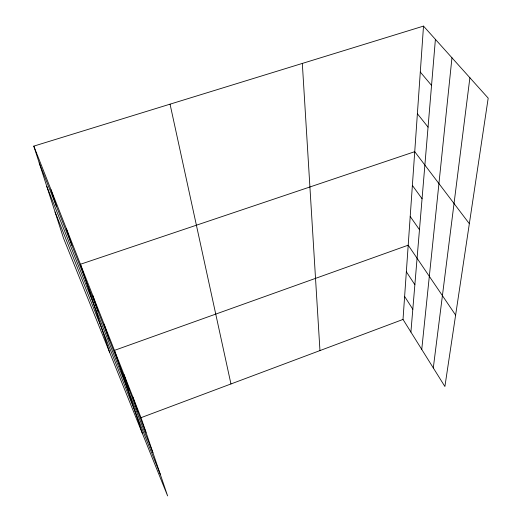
<?xml version="1.0" encoding="UTF-8"?>
<svg xmlns="http://www.w3.org/2000/svg" width="522" height="522" viewBox="0 0 522 522"><rect width="100%" height="100%" fill="white"/><g stroke="black" fill="none" stroke-linecap="round" stroke-linejoin="round"><path stroke-width="0.78" d="M423.505 26.1L488.194 98.136L444.901 386.508L403.017 319.438L423.505 26.1L33.806 146.127L63.527 238.228L167.614 495.9L141.025 417.678L33.806 146.127M410.905 332.07L435.4 39.339M421.75 349.433L451.961 57.785M433.299 367.932L469.891 77.752M141.025 417.678L403.017 319.438M420.295 72.049L431.544 85.412M417.385 113.724L428.053 127.12M469.343 223.697L414.736 151.68L80.447 264.256L109.692 352.52M412.38 185.427L422.063 198.745M410.207 216.493L419.473 229.706M455.621 315.118L408.204 245.183L114.448 350.373L142.48 433.684M406.344 271.76L414.866 284.705M404.622 296.444L412.817 309.239M55.064 211.997L160.228 474.172M46.81 186.439L152.887 452.581M39.228 162.936L146.016 432.366M132.836 396.942L137.906 411.91M124.001 374.568L129.156 389.823M104.08 324.116L109.379 339.92M92.792 295.517L98.149 311.582M66.47 228.851L71.906 245.379M51.006 189.682L56.448 206.386M170.048 104.165L230.952 383.957M302.323 63.423L319.96 350.582"/></g></svg>
